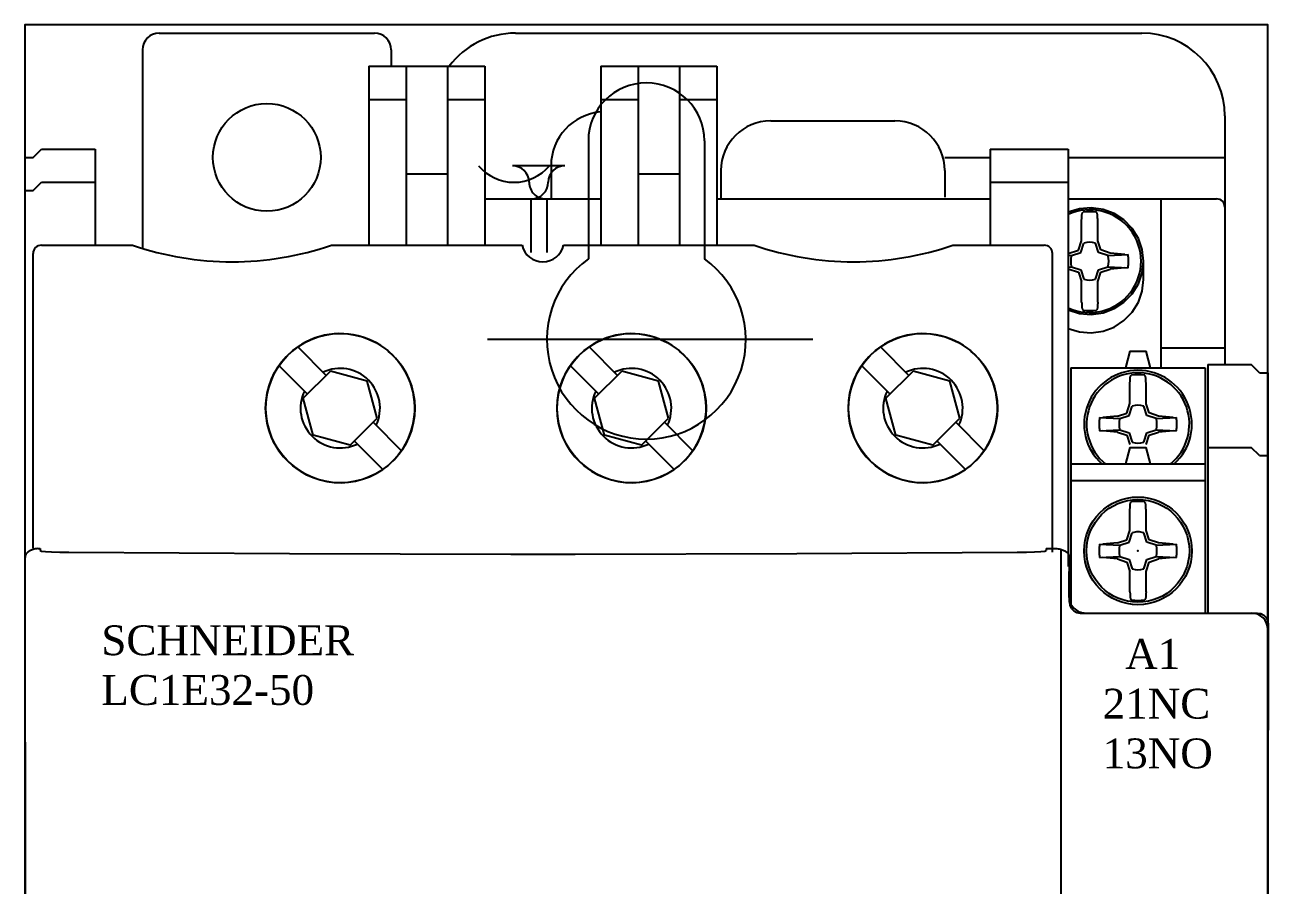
# Model space of a CAD drawing. Extents: x 0 to 75, y 0 to 127.
# Drawn here: x 0 to 75, y 75.1 to 127 of the extents above; entities that cross this region are included whole.
import ezdxf

# ---------------------------------------------------------------- set-up
doc = ezdxf.new("R2010")
doc.units = 0
doc.layers.add('1', color=3, linetype='CONTINUOUS')
doc.layers.add('ALPHA', color=255, linetype='CONTINUOUS')
doc.styles.add('arial', font='times.ttf', dxfattribs={"height": 21})

# ---------------------------------------------------------------- blocks, each defined once
blk = doc.blocks.new('WER WERTYWETY2 12')
at = {"color": 3, "linetype": 'ByBlock', "lineweight": -2}
for p, q in [((294861.908, 158218.94), (294861.908, 158211.813)), ((294868.908, 158218.94), (294868.908, 158211.813)), ((294875.445, 158206.94), (294855.825, 158206.94))]:
    blk.add_line(p, q, dxfattribs=at)
for centre, radius, start, end in [((294865.408, 158218.94), 3.5, 0, 180), ((294865.408, 158206.94), 6, 125.68533, 54.31467)]:
    blk.add_arc(centre, radius, start, end, dxfattribs=at)
blk = doc.blocks.new('WEQT T321 LC1D50A')
at = {"layer": '1'}
for p, q in [((294770.798, 158529.248), (294770.086, 158529.191)), ((294771.505, 158529.15), (294770.798, 158529.248)), ((294770.086, 158529.191), (294769.403, 158528.981)), ((294770.214, 158528.506), (294770.217, 158528.535)), ((294770.214, 158527.265), (294770.214, 158528.506)), ((294770.217, 158528.535), (294770.219, 158528.563)), ((294770.219, 158528.563), (294770.222, 158528.591)), ((294770.222, 158528.591), (294770.225, 158528.619)), ((294770.225, 158528.619), (294770.228, 158528.647)), ((294770.228, 158528.647), (294770.23, 158528.676)), ((294770.23, 158528.676), (294770.232, 158528.704)), ((294770.232, 158528.704), (294770.233, 158528.733)), ((294770.233, 158528.733), (294770.234, 158528.756)), ((294770.234, 158528.803), (294770.235, 158528.826)), ((294770.234, 158528.78), (294770.234, 158528.803)), ((294770.234, 158528.756), (294770.234, 158528.78)), ((294770.235, 158528.826), (294770.237, 158528.849)), ((294770.237, 158528.849), (294770.241, 158528.871)), ((294770.241, 158528.871), (294770.246, 158528.893)), ((294770.246, 158528.893), (294770.253, 158528.914)), ((294770.253, 158528.914), (294770.258, 158528.924)), ((294770.258, 158528.924), (294770.263, 158528.934)), ((294770.263, 158528.934), (294770.269, 158528.944)), ((294770.269, 158528.944), (294770.275, 158528.953)), ((294770.275, 158528.953), (294770.282, 158528.962)), ((294770.282, 158528.962), (294770.289, 158528.971)), ((294770.289, 158528.971), (294770.296, 158528.98)), ((294770.296, 158528.98), (294770.303, 158528.988)), ((294771.111, 158528.98), (294771.103, 158528.988)), ((294771.118, 158528.971), (294771.111, 158528.98)), ((294771.125, 158528.962), (294771.118, 158528.971)), ((294771.132, 158528.953), (294771.125, 158528.962)), ((294771.138, 158528.944), (294771.132, 158528.953)), ((294771.144, 158528.934), (294771.138, 158528.944)), ((294771.149, 158528.924), (294771.144, 158528.934)), ((294771.153, 158528.914), (294771.149, 158528.924)), ((294771.161, 158528.893), (294771.153, 158528.914)), ((294771.166, 158528.871), (294771.161, 158528.893)), ((294771.17, 158528.849), (294771.166, 158528.871)), ((294771.172, 158528.826), (294771.17, 158528.849)), ((294771.173, 158528.803), (294771.172, 158528.826)), ((294771.173, 158528.78), (294771.173, 158528.803)), ((294771.173, 158528.756), (294771.173, 158528.78)), ((294771.173, 158528.733), (294771.173, 158528.756)), ((294771.174, 158528.704), (294771.173, 158528.733)), ((294771.176, 158528.676), (294771.174, 158528.704)), ((294771.179, 158528.647), (294771.176, 158528.676)), ((294771.181, 158528.619), (294771.179, 158528.647)), ((294771.184, 158528.591), (294771.181, 158528.619)), ((294771.187, 158528.563), (294771.184, 158528.591)), ((294771.189, 158528.535), (294771.187, 158528.563)), ((294771.191, 158528.507), (294771.189, 158528.535)), ((294771.191, 158527.264), (294771.191, 158528.507)), ((294772.174, 158528.901), (294771.505, 158529.15)), ((294772.772, 158528.514), (294772.174, 158528.901)), ((294773.269, 158528.006), (294772.772, 158528.514)), ((294773.643, 158527.403), (294773.269, 158528.006)), ((294770.028, 158526.7), (294770.214, 158527.265)), ((294770.173, 158526.559), (294770.358, 158527.121)), ((294771.234, 158526.559), (294771.048, 158527.121)), ((294771.376, 158526.702), (294771.191, 158527.264)), ((294773.875, 158526.734), (294773.643, 158527.403)), ((294769.403, 158526.493), (294770.028, 158526.7)), ((294769.403, 158526.385), (294769.612, 158526.374)), ((294769.612, 158526.374), (294770.173, 158526.559)), ((294771.795, 158526.374), (294771.234, 158526.559)), ((294771.938, 158526.517), (294771.376, 158526.702)), ((294771.795, 158526.374), (294773.017, 158526.438)), ((294772.816, 158526.428), (294771.937, 158526.516)), ((294773.953, 158526.031), (294773.875, 158526.734)), ((294769.403, 158525.673), (294769.612, 158525.684)), ((294769.403, 158525.563), (294770.03, 158525.356)), ((294769.612, 158525.684), (294770.173, 158525.499)), ((294770.173, 158525.499), (294770.358, 158524.937)), ((294771.048, 158524.937), (294771.234, 158525.499)), ((294771.234, 158525.499), (294771.795, 158525.684)), ((294771.376, 158525.356), (294771.938, 158525.541)), ((294771.795, 158525.684), (294773.017, 158525.62)), ((294772.816, 158525.631), (294771.938, 158525.541)), ((294773.875, 158525.328), (294773.953, 158526.031)), ((294773.953, 158524.923), (294773.953, 158526.031)), ((294770.03, 158525.356), (294770.216, 158524.795)), ((294770.214, 158523.552), (294770.214, 158524.799)), ((294771.191, 158524.795), (294771.376, 158525.356)), ((294771.191, 158523.552), (294771.191, 158524.795)), ((294773.643, 158524.659), (294773.875, 158525.328)), ((294773.875, 158524.22), (294773.953, 158524.923)), ((294772.772, 158523.549), (294773.269, 158524.056)), ((294773.269, 158524.056), (294773.643, 158524.659)), ((294773.643, 158523.551), (294773.875, 158524.22)), ((294770.214, 158523.552), (294770.217, 158523.524)), ((294770.217, 158523.524), (294770.219, 158523.495)), ((294770.219, 158523.495), (294770.222, 158523.467)), ((294770.222, 158523.467), (294770.225, 158523.439)), ((294770.225, 158523.439), (294770.228, 158523.411)), ((294770.228, 158523.411), (294770.23, 158523.383)), ((294770.23, 158523.383), (294770.232, 158523.354)), ((294770.232, 158523.354), (294770.233, 158523.325)), ((294770.233, 158523.325), (294770.234, 158523.302)), ((294770.234, 158523.302), (294770.234, 158523.279)), ((294770.234, 158523.279), (294770.234, 158523.255)), ((294770.234, 158523.255), (294770.235, 158523.232)), ((294770.235, 158523.232), (294770.237, 158523.209)), ((294771.172, 158523.232), (294771.17, 158523.209)), ((294771.173, 158523.255), (294771.172, 158523.232)), ((294771.174, 158523.354), (294771.173, 158523.325)), ((294771.173, 158523.325), (294771.173, 158523.302)), ((294771.173, 158523.302), (294771.173, 158523.279)), ((294771.173, 158523.279), (294771.173, 158523.255)), ((294771.176, 158523.383), (294771.174, 158523.354)), ((294771.179, 158523.411), (294771.176, 158523.383)), ((294771.181, 158523.439), (294771.179, 158523.411)), ((294771.184, 158523.467), (294771.181, 158523.439)), ((294771.187, 158523.495), (294771.184, 158523.467)), ((294771.189, 158523.523), (294771.187, 158523.495)), ((294771.191, 158523.552), (294771.189, 158523.523)), ((294772.174, 158523.161), (294772.772, 158523.549)), ((294773.269, 158522.948), (294773.643, 158523.551)), ((294769.403, 158523.081), (294770.086, 158522.871)), ((294770.086, 158522.871), (294770.798, 158522.814)), ((294770.237, 158523.209), (294770.241, 158523.187)), ((294770.241, 158523.187), (294770.246, 158523.165)), ((294770.246, 158523.165), (294770.253, 158523.144)), ((294770.253, 158523.144), (294770.258, 158523.134)), ((294770.258, 158523.134), (294770.263, 158523.124)), ((294770.263, 158523.124), (294770.269, 158523.114)), ((294770.269, 158523.114), (294770.275, 158523.105)), ((294770.275, 158523.105), (294770.282, 158523.096)), ((294770.282, 158523.096), (294770.289, 158523.087)), ((294770.289, 158523.087), (294770.296, 158523.078)), ((294770.296, 158523.078), (294770.303, 158523.07)), ((294770.798, 158522.814), (294771.505, 158522.912)), ((294771.111, 158523.078), (294771.103, 158523.07)), ((294771.118, 158523.087), (294771.111, 158523.078)), ((294771.125, 158523.096), (294771.118, 158523.087)), ((294771.132, 158523.105), (294771.125, 158523.096)), ((294771.138, 158523.114), (294771.132, 158523.105)), ((294771.144, 158523.124), (294771.138, 158523.114)), ((294771.149, 158523.134), (294771.144, 158523.124)), ((294771.153, 158523.144), (294771.149, 158523.134)), ((294771.161, 158523.165), (294771.153, 158523.144)), ((294771.166, 158523.187), (294771.161, 158523.165)), ((294771.17, 158523.209), (294771.166, 158523.187)), ((294771.505, 158522.912), (294772.174, 158523.161)), ((294772.772, 158522.44), (294773.269, 158522.948)), ((294769.403, 158521.973), (294770.086, 158521.763)), ((294770.086, 158521.763), (294770.798, 158521.706)), ((294770.798, 158521.706), (294771.505, 158521.804)), ((294771.505, 158521.804), (294772.174, 158522.053)), ((294772.174, 158522.053), (294772.772, 158522.44)), ((294773.129, 158518.696), (294773.132, 158518.725)), ((294773.132, 158518.725), (294773.135, 158518.753)), ((294773.135, 158518.753), (294773.138, 158518.781)), ((294773.138, 158518.781), (294773.14, 158518.809)), ((294773.14, 158518.809), (294773.143, 158518.837)), ((294773.143, 158518.837), (294773.145, 158518.866)), ((294773.145, 158518.866), (294773.146, 158518.895)), ((294773.146, 158518.941), (294773.147, 158518.965)), ((294773.146, 158518.918), (294773.146, 158518.941)), ((294773.146, 158518.895), (294773.146, 158518.918)), ((294773.147, 158518.965), (294773.148, 158518.988)), ((294773.148, 158518.988), (294773.15, 158519.011)), ((294773.15, 158519.011), (294773.153, 158519.033)), ((294773.153, 158519.033), (294773.158, 158519.055)), ((294773.158, 158519.055), (294773.166, 158519.076)), ((294773.166, 158519.076), (294773.171, 158519.086)), ((294773.171, 158519.086), (294773.176, 158519.096)), ((294773.176, 158519.096), (294773.182, 158519.106)), ((294773.182, 158519.106), (294773.188, 158519.115)), ((294773.188, 158519.115), (294773.194, 158519.124)), ((294773.194, 158519.124), (294773.201, 158519.133)), ((294773.201, 158519.133), (294773.208, 158519.142)), ((294773.208, 158519.142), (294773.216, 158519.15)), ((294774.023, 158519.142), (294774.016, 158519.15)), ((294774.031, 158519.133), (294774.023, 158519.142)), ((294774.038, 158519.124), (294774.031, 158519.133)), ((294774.044, 158519.115), (294774.038, 158519.124)), ((294774.05, 158519.106), (294774.044, 158519.115)), ((294774.056, 158519.096), (294774.05, 158519.106)), ((294774.061, 158519.086), (294774.056, 158519.096)), ((294774.066, 158519.076), (294774.061, 158519.086)), ((294774.073, 158519.055), (294774.066, 158519.076)), ((294774.079, 158519.033), (294774.073, 158519.055)), ((294774.082, 158519.011), (294774.079, 158519.033)), ((294774.084, 158518.988), (294774.082, 158519.011)), ((294774.085, 158518.965), (294774.084, 158518.988)), ((294774.086, 158518.941), (294774.085, 158518.965)), ((294774.086, 158518.918), (294774.086, 158518.941)), ((294774.086, 158518.895), (294774.086, 158518.918)), ((294774.087, 158518.866), (294774.086, 158518.895)), ((294774.089, 158518.838), (294774.087, 158518.866)), ((294774.091, 158518.809), (294774.089, 158518.838)), ((294774.094, 158518.781), (294774.091, 158518.809)), ((294774.096, 158518.753), (294774.094, 158518.781)), ((294774.099, 158518.725), (294774.096, 158518.753)), ((294774.102, 158518.697), (294774.099, 158518.725)), ((294773.127, 158518.668), (294773.129, 158518.696)), ((294773.127, 158517.427), (294773.127, 158518.668)), ((294774.104, 158518.668), (294774.102, 158518.697)), ((294774.104, 158517.425), (294774.104, 158518.668)), ((294772.94, 158516.861), (294773.127, 158517.427)), ((294773.086, 158516.721), (294773.271, 158517.283)), ((294774.146, 158516.721), (294773.961, 158517.283)), ((294774.289, 158516.864), (294774.104, 158517.425)), ((294771.302, 158516.6), (294772.524, 158516.536)), ((294772.383, 158516.677), (294771.503, 158516.589)), ((294772.383, 158516.677), (294772.94, 158516.861)), ((294772.524, 158516.536), (294773.086, 158516.721)), ((294774.708, 158516.536), (294774.146, 158516.721)), ((294774.85, 158516.679), (294774.289, 158516.864)), ((294774.708, 158516.536), (294775.93, 158516.6)), ((294775.729, 158516.589), (294774.849, 158516.677)), ((294771.302, 158515.782), (294772.524, 158515.846)), ((294772.381, 158515.703), (294771.503, 158515.792)), ((294772.524, 158515.846), (294773.086, 158515.661)), ((294774.146, 158515.661), (294774.708, 158515.846)), ((294774.708, 158515.846), (294775.93, 158515.782)), ((294775.729, 158515.792), (294774.85, 158515.703)), ((294772.381, 158515.703), (294772.943, 158515.518)), ((294772.943, 158515.518), (294773.128, 158514.956)), ((294773.086, 158515.661), (294773.271, 158515.099)), ((294773.961, 158515.099), (294774.146, 158515.661)), ((294774.104, 158514.956), (294774.289, 158515.518)), ((294774.289, 158515.518), (294774.85, 158515.703)), ((294773.116, 158514.791), (294772.866, 158513.791)), ((294773.116, 158514.791), (294774.116, 158514.791)), ((294774.366, 158513.791), (294774.116, 158514.791)), ((294773.127, 158509.777), (294773.127, 158511.018)), ((294774.104, 158509.775), (294774.104, 158511.018)), ((294772.94, 158509.211), (294773.127, 158509.777)), ((294774.289, 158509.214), (294774.104, 158509.775)), ((294772.383, 158509.027), (294771.503, 158508.939)), ((294772.383, 158509.027), (294772.94, 158509.211)), ((294772.524, 158508.886), (294773.086, 158509.071)), ((294773.086, 158509.071), (294773.271, 158509.633)), ((294774.146, 158509.071), (294773.961, 158509.633)), ((294774.708, 158508.886), (294774.146, 158509.071)), ((294774.85, 158509.029), (294774.289, 158509.214)), ((294775.729, 158508.939), (294774.849, 158509.027)), ((294771.302, 158508.95), (294772.524, 158508.886)), ((294774.708, 158508.886), (294775.93, 158508.95)), ((294771.302, 158508.132), (294772.524, 158508.196)), ((294772.381, 158508.053), (294771.503, 158508.142)), ((294772.381, 158508.053), (294772.943, 158507.868)), ((294772.524, 158508.196), (294773.086, 158508.011)), ((294772.943, 158507.868), (294773.128, 158507.306)), ((294773.086, 158508.011), (294773.271, 158507.449)), ((294773.961, 158507.449), (294774.146, 158508.011)), ((294774.104, 158507.306), (294774.289, 158507.868)), ((294774.146, 158508.011), (294774.708, 158508.196)), ((294774.289, 158507.868), (294774.85, 158508.053)), ((294774.708, 158508.196), (294775.93, 158508.132)), ((294775.729, 158508.142), (294774.85, 158508.053)), ((294773.127, 158506.064), (294773.127, 158507.31)), ((294774.104, 158506.064), (294774.104, 158507.306))]:
    blk.add_line(p, q, dxfattribs=at)
for points in [[(294773.127, 158511.018), (294773.129, 158511.046), (294773.132, 158511.075), (294773.135, 158511.103), (294773.138, 158511.131), (294773.14, 158511.159), (294773.143, 158511.187), (294773.145, 158511.216), (294773.146, 158511.245), (294773.146, 158511.268), (294773.146, 158511.291), (294773.147, 158511.315), (294773.148, 158511.338), (294773.15, 158511.361), (294773.153, 158511.383), (294773.158, 158511.405), (294773.166, 158511.426), (294773.171, 158511.436), (294773.176, 158511.446), (294773.182, 158511.456), (294773.188, 158511.465), (294773.194, 158511.474), (294773.201, 158511.483), (294773.208, 158511.492), (294773.216, 158511.5)], [(294774.104, 158511.018), (294774.102, 158511.047), (294774.099, 158511.075), (294774.096, 158511.103), (294774.094, 158511.131), (294774.091, 158511.159), (294774.089, 158511.188), (294774.087, 158511.216), (294774.086, 158511.245), (294774.086, 158511.268), (294774.086, 158511.291), (294774.085, 158511.315), (294774.084, 158511.338), (294774.082, 158511.361), (294774.079, 158511.383), (294774.073, 158511.405), (294774.066, 158511.426), (294774.061, 158511.436), (294774.056, 158511.446), (294774.05, 158511.456), (294774.044, 158511.465), (294774.038, 158511.474), (294774.031, 158511.483), (294774.023, 158511.492), (294774.016, 158511.5)], [(294773.127, 158506.064), (294773.129, 158506.035), (294773.132, 158506.007), (294773.135, 158505.979), (294773.138, 158505.951), (294773.14, 158505.923), (294773.143, 158505.894), (294773.145, 158505.866), (294773.146, 158505.837), (294773.146, 158505.814), (294773.146, 158505.79), (294773.147, 158505.767), (294773.148, 158505.744), (294773.15, 158505.721), (294773.153, 158505.699), (294773.158, 158505.677), (294773.166, 158505.656), (294773.171, 158505.646), (294773.176, 158505.636), (294773.182, 158505.626), (294773.188, 158505.617), (294773.194, 158505.608), (294773.201, 158505.599), (294773.208, 158505.59), (294773.216, 158505.582)], [(294774.104, 158506.064), (294774.102, 158506.035), (294774.099, 158506.007), (294774.096, 158505.979), (294774.094, 158505.951), (294774.091, 158505.923), (294774.089, 158505.894), (294774.087, 158505.866), (294774.086, 158505.837), (294774.086, 158505.814), (294774.086, 158505.79), (294774.085, 158505.767), (294774.084, 158505.744), (294774.082, 158505.721), (294774.079, 158505.699), (294774.073, 158505.677), (294774.066, 158505.656), (294774.061, 158505.646), (294774.056, 158505.636), (294774.05, 158505.626), (294774.044, 158505.617), (294774.038, 158505.608), (294774.031, 158505.599), (294774.023, 158505.59), (294774.016, 158505.582)]]:
    blk.add_lwpolyline(points, dxfattribs=at)
for radius in [3.25, 3.1]:
    blk.add_circle((294773.616, 158508.541), radius, dxfattribs=at)
for centre, radius, start, end in [((294770.703, 158526.029), 3.1, 245.20759, 114.7924), ((294770.703, 158526.029), 2.986, 82.30225, 97.69771), ((294770.703, 158526.029), 1.145, 72.46372, 107.5363), ((294770.703, 158526.029), 1.145, 162.46365, 197.53623), ((294770.703, 158526.029), 1.145, 342.46375, 17.53633), ((294770.703, 158526.029), 2.35, 349.97567, 10.02452), ((294770.703, 158526.029), 1.145, 252.46371, 287.53629), ((294770.703, 158526.029), 2.986, 262.3023, 277.69776), ((294773.616, 158516.191), 3.25, 312.39963, 227.60035), ((294773.616, 158516.191), 3.1, 309.2681, 230.73186), ((294773.616, 158516.191), 2.986, 82.30225, 97.69771), ((294773.616, 158516.191), 1.145, 72.46372, 107.5363), ((294773.616, 158516.191), 2.35, 169.97549, 190.02433), ((294773.616, 158516.191), 1.145, 162.46365, 197.53623), ((294773.616, 158516.191), 1.145, 342.46375, 17.53633), ((294773.616, 158516.191), 2.35, 349.97567, 10.02452), ((294773.616, 158516.191), 1.145, 252.46371, 287.53629), ((294773.616, 158508.541), 2.986, 82.30225, 97.69771), ((294773.616, 158508.541), 1.145, 89.99998, 107.5363), ((294773.616, 158508.541), 1.145, 72.46372, 89.99998), ((294773.616, 158508.541), 2.35, 169.97549, 190.02433), ((294773.616, 158508.541), 1.145, 162.46365, 197.53623), ((294773.616, 158508.541), 1.145, 342.46375, 17.53633), ((294773.616, 158508.541), 2.35, 349.97567, 10.02452), ((294773.616, 158508.541), 1.145, 252.46371, 287.53629), ((294773.616, 158508.541), 2.986, 262.3023, 277.69776)]:
    blk.add_arc(centre, radius, start, end, dxfattribs=at)
blk.add_point((294773.616, 158508.541), dxfattribs=at)
at = {"layer": 'ALPHA'}
for p, q in [((294714.553, 158539.791), (294727.553, 158539.791)), ((294736.053, 158539.791), (294773.853, 158539.791)), ((294713.553, 158538.791), (294713.553, 158526.797)), ((294728.553, 158538.791), (294728.553, 158537.791)), ((294727.203, 158537.791), (294727.203, 158526.991)), ((294727.203, 158537.791), (294734.203, 158537.791)), ((294729.453, 158537.791), (294729.453, 158526.991)), ((294731.953, 158537.791), (294731.953, 158526.991)), ((294734.203, 158537.791), (294734.203, 158526.991)), ((294741.203, 158537.791), (294741.203, 158526.991)), ((294741.203, 158537.791), (294748.203, 158537.791)), ((294743.453, 158537.791), (294743.453, 158526.991)), ((294745.953, 158537.791), (294745.953, 158526.991)), ((294748.203, 158537.791), (294748.203, 158526.991)), ((294727.203, 158535.791), (294729.453, 158535.791)), ((294731.953, 158535.791), (294734.203, 158535.791)), ((294741.203, 158535.791), (294743.453, 158535.791)), ((294745.953, 158535.791), (294748.203, 158535.791)), ((294751.453, 158534.491), (294758.953, 158534.491)), ((294778.853, 158534.791), (294778.853, 158519.791)), ((294706.453, 158532.291), (294706.453, 158421.291)), ((294706.453, 158532.291), (294706.953, 158532.291)), ((294706.953, 158532.291), (294707.453, 158532.791)), ((294707.453, 158532.791), (294710.703, 158532.791)), ((294710.703, 158532.791), (294710.703, 158526.991)), ((294761.953, 158532.291), (294764.703, 158532.291)), ((294764.703, 158532.791), (294764.703, 158526.991)), ((294764.703, 158532.791), (294769.403, 158532.791)), ((294769.403, 158532.791), (294769.403, 158507.603)), ((294769.403, 158532.291), (294778.853, 158532.291)), ((294739.028, 158531.79), (294735.878, 158531.79)), ((294738.203, 158531.791), (294738.203, 158529.791)), ((294748.453, 158531.491), (294748.453, 158529.791)), ((294761.953, 158531.491), (294761.953, 158529.891)), ((294706.953, 158530.291), (294707.453, 158530.791)), ((294707.453, 158530.791), (294710.703, 158530.791)), ((294729.453, 158531.291), (294731.953, 158531.291)), ((294743.453, 158531.291), (294745.953, 158531.291)), ((294764.703, 158530.791), (294769.403, 158530.791)), ((294706.453, 158530.291), (294706.953, 158530.291)), ((294734.203, 158529.79), (294741.203, 158529.79)), ((294737.001, 158526.547), (294737.001, 158529.791)), ((294737.953, 158529.791), (294737.953, 158526.547)), ((294748.203, 158529.79), (294764.703, 158529.79)), ((294769.403, 158529.79), (294778.353, 158529.79)), ((294775.001, 158529.79), (294775.001, 158519.591)), ((294707.453, 158526.991), (294712.953, 158526.991)), ((294724.953, 158526.991), (294736.453, 158526.991)), ((294738.953, 158526.991), (294750.453, 158526.991)), ((294762.453, 158526.991), (294767.953, 158526.991)), ((294706.953, 158508.711), (294706.953, 158526.491)), ((294768.453, 158508.469), (294768.453, 158526.491)), ((294722.917, 158520.852), (294724.634, 158519.135)), ((294740.495, 158520.852), (294742.212, 158519.135)), ((294758.073, 158520.852), (294759.79, 158519.135)), ((294773.116, 158520.591), (294772.866, 158519.591)), ((294773.116, 158520.591), (294774.116, 158520.591)), ((294774.366, 158519.591), (294774.116, 158520.591)), ((294775.001, 158520.791), (294778.853, 158520.791)), ((294721.785, 158519.721), (294723.503, 158518.004)), ((294739.364, 158519.721), (294741.081, 158518.004)), ((294756.942, 158519.721), (294758.659, 158518.004)), ((294769.566, 158519.591), (294777.666, 158519.591)), ((294769.566, 158519.591), (294769.566, 158505.33)), ((294777.666, 158519.591), (294777.666, 158504.791)), ((294777.828, 158519.791), (294777.828, 158504.791)), ((294777.828, 158519.791), (294780.453, 158519.791)), ((294780.953, 158519.291), (294780.453, 158519.791)), ((294723.252, 158517.753), (294724.885, 158519.386)), ((294727.115, 158518.788), (294724.885, 158519.386)), ((294727.713, 158516.557), (294727.115, 158518.788)), ((294740.83, 158517.753), (294742.463, 158519.386)), ((294744.693, 158518.788), (294742.463, 158519.386)), ((294745.291, 158516.557), (294744.693, 158518.788)), ((294758.408, 158517.753), (294760.041, 158519.386)), ((294762.272, 158518.788), (294760.041, 158519.386)), ((294762.869, 158516.557), (294762.272, 158518.788)), ((294780.953, 158519.291), (294781.453, 158519.291)), ((294781.453, 158519.291), (294781.453, 158434.291)), ((294723.849, 158515.522), (294723.252, 158517.753)), ((294741.427, 158515.522), (294740.83, 158517.753)), ((294759.006, 158515.522), (294758.408, 158517.753)), ((294726.08, 158514.924), (294727.713, 158516.557)), ((294743.658, 158514.924), (294745.291, 158516.557)), ((294761.236, 158514.924), (294762.869, 158516.557)), ((294727.462, 158516.307), (294729.179, 158514.589)), ((294745.04, 158516.307), (294746.757, 158514.589)), ((294762.618, 158516.307), (294764.335, 158514.589)), ((294726.08, 158514.924), (294723.849, 158515.522)), ((294726.331, 158515.175), (294728.048, 158513.458)), ((294743.658, 158514.924), (294741.427, 158515.522)), ((294743.909, 158515.175), (294745.626, 158513.458)), ((294761.236, 158514.924), (294759.006, 158515.522)), ((294761.487, 158515.175), (294763.204, 158513.458)), ((294777.828, 158514.791), (294780.453, 158514.791)), ((294780.953, 158514.291), (294780.453, 158514.791)), ((294780.953, 158514.291), (294781.453, 158514.291)), ((294769.566, 158513.791), (294777.641, 158513.791)), ((294769.591, 158512.791), (294777.641, 158512.791)), ((294706.477, 158508.242), (294706.471, 158508.192)), ((294706.486, 158508.291), (294706.477, 158508.242)), ((294706.517, 158508.337), (294706.486, 158508.291)), ((294706.551, 158508.38), (294706.517, 158508.337)), ((294706.588, 158508.419), (294706.551, 158508.38)), ((294706.627, 158508.454), (294706.588, 158508.419)), ((294706.668, 158508.487), (294706.627, 158508.454)), ((294706.711, 158508.517), (294706.668, 158508.487)), ((294706.755, 158508.545), (294706.711, 158508.517)), ((294706.801, 158508.57), (294706.755, 158508.545)), ((294706.849, 158508.593), (294706.801, 158508.57)), ((294706.899, 158508.614), (294706.849, 158508.593)), ((294706.952, 158508.632), (294706.899, 158508.614)), ((294707.01, 158508.648), (294706.952, 158508.632)), ((294707.076, 158508.662), (294707.01, 158508.648)), ((294707.153, 158508.673), (294707.076, 158508.662)), ((294707.233, 158508.676), (294707.153, 158508.673)), ((294707.233, 158508.676), (294707.369, 158508.676)), ((294707.369, 158508.676), (294707.369, 158508.561)), ((294707.369, 158508.561), (294707.451, 158508.531)), ((294707.451, 158508.531), (294707.694, 158508.504)), ((294707.694, 158508.504), (294708.069, 158508.481)), ((294708.069, 158508.481), (294708.558, 158508.465)), ((294708.558, 158508.465), (294709.109, 158508.457)), ((294709.109, 158508.457), (294722.416, 158508.384)), ((294722.416, 158508.384), (294735.781, 158508.347)), ((294735.781, 158508.347), (294739.657, 158508.347)), ((294739.657, 158508.347), (294753.023, 158508.384)), ((294753.023, 158508.384), (294766.329, 158508.457)), ((294766.329, 158508.457), (294766.88, 158508.465)), ((294766.88, 158508.465), (294767.37, 158508.481)), ((294767.37, 158508.481), (294767.744, 158508.504)), ((294767.744, 158508.504), (294767.987, 158508.531)), ((294767.987, 158508.531), (294768.069, 158508.561)), ((294768.069, 158508.676), (294768.069, 158508.561)), ((294768.069, 158508.676), (294768.714, 158508.676)), ((294768.714, 158508.676), (294768.794, 158508.673)), ((294768.794, 158508.673), (294768.87, 158508.662)), ((294768.87, 158508.662), (294768.937, 158508.648)), ((294768.937, 158508.648), (294768.994, 158508.632)), ((294768.969, 158508.639), (294768.969, 158474.624)), ((294768.994, 158508.632), (294769.048, 158508.614)), ((294769.048, 158508.614), (294769.098, 158508.593)), ((294769.098, 158508.593), (294769.146, 158508.57)), ((294769.146, 158508.57), (294769.192, 158508.545)), ((294769.192, 158508.545), (294769.236, 158508.517)), ((294769.236, 158508.517), (294769.279, 158508.487)), ((294769.279, 158508.487), (294769.319, 158508.454)), ((294769.319, 158508.454), (294769.358, 158508.419)), ((294769.358, 158508.419), (294769.395, 158508.38)), ((294769.395, 158508.38), (294769.429, 158508.337)), ((294769.429, 158508.337), (294769.46, 158508.291)), ((294769.46, 158508.291), (294769.47, 158508.242)), ((294769.47, 158508.242), (294769.476, 158508.192)), ((294706.471, 158508.192), (294706.469, 158508.142)), ((294706.469, 158502.748), (294706.469, 158508.142)), ((294769.476, 158508.192), (294769.478, 158508.142)), ((294769.478, 158505.44), (294769.478, 158508.142)), ((294769.453, 158507.291), (294769.453, 158505.791)), ((294769.478, 158505.44), (294769.509, 158505.239)), ((294769.509, 158505.239), (294769.601, 158505.058)), ((294769.601, 158505.058), (294769.745, 158504.915)), ((294769.745, 158504.915), (294769.926, 158504.823)), ((294769.926, 158504.823), (294770.127, 158504.791)), ((294770.127, 158504.791), (294780.82, 158504.791)), ((294770.453, 158504.791), (294780.453, 158504.791)), ((294780.82, 158504.791), (294781.021, 158504.759)), ((294781.021, 158504.759), (294781.202, 158504.667)), ((294781.202, 158504.667), (294781.345, 158504.524)), ((294781.345, 158504.524), (294781.437, 158504.343)), ((294781.437, 158504.343), (294781.469, 158504.142)), ((294781.469, 158504.142), (294781.453, 158491.291)), ((294706.485, 158491.291), (294706.469, 158502.748)), ((294706.485, 158462.291), (294706.485, 158491.291)), ((294781.453, 158491.291), (294781.453, 158462.291))]:
    blk.add_line(p, q, dxfattribs=at)
blk.add_lwpolyline([(294767.953, 158413.291), (294781.453, 158413.291), (294781.453, 158540.291), (294706.453, 158540.291), (294706.453, 158413.291), (294719.953, 158413.291)], dxfattribs=at)
for centre, radius in [((294721.053, 158532.291), 3.25), ((294725.482, 158517.155), 4.5), ((294743.061, 158517.155), 4.5), ((294760.639, 158517.155), 4.5)]:
    blk.add_circle(centre, radius, dxfattribs=at)
for centre, radius, start, end in [((294714.553, 158538.791), 1, 89.99998, 179.99996), ((294727.553, 158538.791), 1, 0, 89.99998), ((294736.053, 158534.791), 5, 89.99998, 143.12989), ((294773.853, 158534.791), 5, 0, 89.99998), ((294741.453, 158531.791), 3.25, 94.40928, 180.00002), ((294751.453, 158531.491), 3, 89.99998, 179.99996), ((294758.953, 158531.491), 3, 0, 89.99998), ((294735.966, 158533.573), 2.784, 219.82535, 320.17463), ((294735.878, 158530.79), 1, 0, 89.99998), ((294739.028, 158530.79), 1, 89.99998, 179.99996), ((294737.878, 158530.79), 1, 179.99996, 270), ((294737.028, 158530.79), 1, 270.00003, 0.00001), ((294778.353, 158529.29), 0.5, 0, 89.99998), ((294707.453, 158526.491), 0.5, 90, 180), ((294718.953, 158544.491), 18.5, 251.07538, 288.92468), ((294737.703, 158527.272), 1.281, 192.68048, 347.31979), ((294756.453, 158544.491), 18.5, 251.07538, 288.92468), ((294767.953, 158526.491), 0.5, 0.00001, 89.99999), ((294725.482, 158517.155), 4.5, 304.75965, 124.75967), ((294743.06, 158517.155), 4.5, 304.75965, 124.75967), ((294760.639, 158517.155), 4.5, 304.75965, 124.75967), ((294725.482, 158517.155), 4.5, 124.75966, 304.75965), ((294743.06, 158517.155), 4.5, 124.75966, 304.75965), ((294760.639, 158517.155), 4.5, 124.75966, 304.75965), ((294725.482, 158517.155), 2.4, 45, 115.5288), ((294743.06, 158517.155), 2.4, 45, 115.5288), ((294760.639, 158517.155), 2.4, 45, 115.5288), ((294725.482, 158517.155), 2.4, 334.47119, 45), ((294743.06, 158517.155), 2.4, 334.47119, 45), ((294760.639, 158517.155), 2.4, 334.47119, 45), ((294725.482, 158517.155), 2.4, 154.4712, 295.52879), ((294743.06, 158517.155), 2.4, 154.4712, 295.52879), ((294760.639, 158517.155), 2.4, 154.4712, 295.52879), ((294770.453, 158505.791), 1, 179.99996, 270), ((294780.453, 158503.791), 1, 0, 89.99998)]:
    blk.add_arc(centre, radius, start, end, dxfattribs=at)
at = {"color": 0, "linetype": 'ByBlock', "lineweight": -2}
blk.add_blockref('WER WERTYWETY2 12', (-121.455, 314.351), dxfattribs=at)
at = {"layer": '1', "char_height": 1.8, "attachment_point": 1, "style": 'arial'}
for s, insert in [('SCHNEIDER\\PLC1E32-50', (294711.068, 158504.046)), ('  A1\\P21NC\\P13NO', (294771.486, 158503.221))]:
    blk.add_mtext_dynamic_manual_height_columns(s, width=21.44146, gutter_width=450, heights=[0], dxfattribs=dict(at, insert=insert))

msp = doc.modelspace()

# ---------------------------------------------------------------- block references
msp.add_blockref('WEQT T321 LC1D50A', (-294706.453, -158413.291))

doc.saveas('drawing.dxf')
